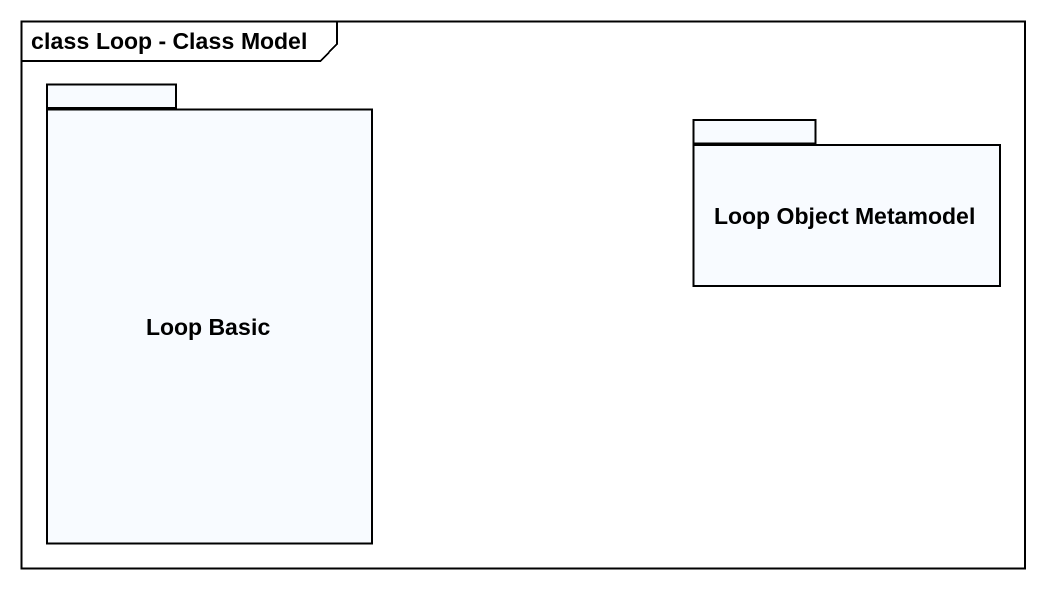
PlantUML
@startuml
mainframe class Loop - Class Model
package "Loop Basic" as Loop_Basic {
}
package "Loop Object Metamodel" as Loop_Object_Metamodel {
}
@enduml
